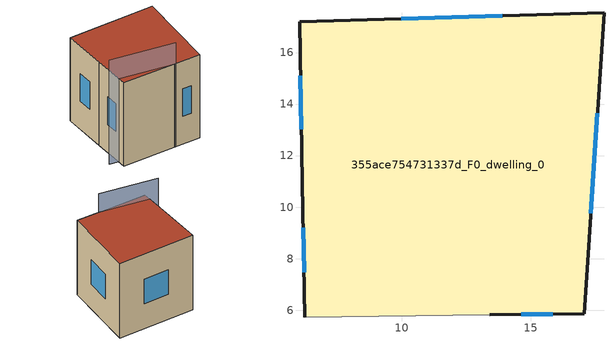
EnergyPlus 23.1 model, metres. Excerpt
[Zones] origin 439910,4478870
355ace754731337d_F0_dwelling_0
 floor ground (EU_floor_Construction): 17.85,17.54 17.09,5.86 13.41,5.82 6.25,5.73 6.15,10.93 6.04,17.2 z0
 wall outside (EU_wall_Construction): 13.41,5.82 17.09,5.86 17.85,17.54 6.04,17.2 6.15,10.93 6.25,5.73 z0:12
 wall adiabatic (EU_wall_Construction): 6.25,5.73 13.41,5.82 z0:12
 window (EU_Window_Construction): 14.64,5.84 15.86,5.85 / 6.18,9.19 6.21,7.47 / 6.07,15.1 6.11,13.03 / 13.9,17.43 9.99,17.31 / 17.34,9.77 17.6,13.64 z4.01:7.99
 roof outside (EU_roof_Construction): 17.09,5.86 17.85,17.54 6.04,17.2 6.15,10.93 6.25,5.73 13.41,5.82 z12
shading: 4.99,7 13.64,5.79 z0:15
[Building]
EU S2 Campaign: North Axis=0; Terrain=City; Solar Distribution=FullExterior
[Site:Location]
Madrid: Latitude=40.5; Longitude=-3.5; Time Zone=1; Elevation=609
[SizingPeriod:WeatherFileDays]
AnnualSizingPeriod: Begin Month=1; Begin Day of Month=1; End Month=12; End Day of Month=31; Day of Week for Start Day=Monday; Use Weather File Daylight Saving Period=No; Use Weather File Rain and Snow Indicators=No
[MATERIAL]
EU_InternalMass_Material: Roughness=MediumRough; Thickness=0.1; Conductivity=1; Density=1800; Specific Heat=900; Thermal Absorptance=0.9; Solar Absorptance=0.7; Visible Absorptance=0.7
[MATERIAL:NOMASS] Roughness=MediumRough; Thermal Absorptance=0.9; Solar Absorptance=0.7; Visible Absorptance=0.7
Name | Thermal Resistance
EU_wall_NoMass | 0.459673
EU_roof_NoMass | 0.495815
EU_floor_NoMass | 0.788942
[WINDOWMATERIAL:SIMPLEGLAZINGSYSTEM]
EU_Window_SimpleGlazing: UFactor=4.26103; Solar Heat Gain Coefficient=0.85; Visible Transmittance=0.85
[CONSTRUCTION]
EU_wall_Construction: EU_wall_NoMass
EU_roof_Construction: EU_roof_NoMass
EU_floor_Construction: EU_floor_NoMass
EU_InternalMass_Construction: EU_InternalMass_Material
EU_Window_Construction: EU_Window_SimpleGlazing
[ZONE]
355ace754731337d_F0_dwelling_0: Type=1; Multiplier=1; Ceiling Height=autocalculate; Volume=1572.38; Floor Area=autocalculate; Part of Total Floor Area=Yes
[INTERNALMASS]
355ace754731337d_F0_dwelling_0_EU_InternalMass: Construction=EU_InternalMass_Construction; Zone or ZoneList=355ace754731337d_F0_dwelling_0; Surface Area=131.032
[OTHEREQUIPMENT]
EU_Step8_InternalGain_355ace754731337d_F0_dwelling_0_f000: Fuel Type=Electricity; Zone or ZoneList or Space or SpaceList=355ace754731337d_F0_dwelling_0; Schedule=EU_Step8_GainSchedule_355ace754731337d_F0_dwelling_0_f000; Design Level Calculation Method=Watts/Area; Power per Zone Floor Area=1; Fraction Latent=0; Fraction Radiant=0; Fraction Lost=0; Carbon Dioxide Generation Rate=0; EndUse Subcategory=EU_Step8_InternalGains
[ZONEVENTILATION:DESIGNFLOWRATE]
EU_ConstantAir_355ace754731337d_F0_dwelling_0: Zone or ZoneList or Space or SpaceList=355ace754731337d_F0_dwelling_0; Schedule=EU_AlwaysOn; Design Flow Rate Calculation Method=AirChanges/Hour; Air Changes per Hour=0.719161; Ventilation Type=Natural; Fan Pressure Rise=0; Fan Total Efficiency=1; Constant Term Coefficient=1; Temperature Term Coefficient=0; Velocity Term Coefficient=0; Velocity Squared Term Coefficient=0; Minimum Indoor Temperature=-100; Maximum Indoor Temperature=100; Delta Temperature=-100; Minimum Outdoor Temperature=-100; Maximum Outdoor Temperature=100; Maximum Wind Speed=40
[HVACTEMPLATE:THERMOSTAT]
EU_HeatOnly_355ace754731337d_F0_dwelling_0: Constant Heating Setpoint=20; Constant Cooling Setpoint=50
[HVACTEMPLATE:ZONE:IDEALLOADSAIRSYSTEM]
355ace754731337d_F0_dwelling_0: Template Thermostat=EU_HeatOnly_355ace754731337d_F0_dwelling_0; System Availability Schedule=EU_AlwaysOn; Maximum Heating Supply Air Temperature=50; Minimum Cooling Supply Air Temperature=13; Maximum Heating Supply Air Humidity Ratio=0.0156; Minimum Cooling Supply Air Humidity Ratio=0.0077; Heating Limit=NoLimit; Cooling Limit=NoLimit; Heating Availability Schedule=EU_AlwaysOn; Cooling Availability Schedule=EU_CoolingOff; Dehumidification Control Type=ConstantSensibleHeatRatio; Cooling Sensible Heat Ratio=0.7; Dehumidification Setpoint=60; Humidification Control Type=None; Humidification Setpoint=30; Outdoor Air Method=None; Outdoor Air Flow Rate per Person=0.00944; Outdoor Air Flow Rate per Zone Floor Area=0; Outdoor Air Flow Rate per Zone=0; Demand Controlled Ventilation Type=None; Outdoor Air Economizer Type=NoEconomizer; Heat Recovery Type=None; Sensible Heat Recovery Effectiveness=0.7; Latent Heat Recovery Effectiveness=0.65
[SIZING:ZONE]
355ace754731337d_F0_dwelling_0: Zone Cooling Design Supply Air Temperature Input Method=SupplyAirTemperature; Zone Cooling Design Supply Air Temperature=13; Zone Heating Design Supply Air Temperature Input Method=SupplyAirTemperature; Zone Heating Design Supply Air Temperature=50; Zone Cooling Design Supply Air Humidity Ratio=0.008; Zone Heating Design Supply Air Humidity Ratio=0.008; Cooling Design Air Flow Method=DesignDay; Cooling Design Air Flow Rate=0; Cooling Minimum Air Flow per Zone Floor Area=0.000762; Cooling Minimum Air Flow=0; Cooling Minimum Air Flow Fraction=0.2; Heating Design Air Flow Method=DesignDay; Heating Design Air Flow Rate=0; Heating Maximum Air Flow per Zone Floor Area=0.002032; Heating Maximum Air Flow=0.141576; Heating Maximum Air Flow Fraction=0.3; Account for Dedicated Outdoor Air System=No; Dedicated Outdoor Air System Control Strategy=NeutralSupplyAir; Dedicated Outdoor Air Low Setpoint Temperature for Design=autosize; Dedicated Outdoor Air High Setpoint Temperature for Design=autosize; Zone Load Sizing Method=Sensible Load Only No Latent Load; Zone Latent Cooling Design Supply Air Humidity Ratio Input Method=HumidityRatioDifference; Zone Cooling Design Supply Air Humidity Ratio Difference=0.005; Zone Latent Heating Design Supply Air Humidity Ratio Input Method=HumidityRatioDifference; Zone Humidification Design Supply Air Humidity Ratio Difference=0.005
[SCHEDULE:CONSTANT]
Name | Hourly Value
EU_AlwaysOn | 1
EU_CoolingOff | 0
[SCHEDULE:FILE]
EU_Step8_GainSchedule_355ace754731337d_F0_dwelling_0_f000: File=../../schedules/355ace754731337d/355ace754731337d_F0_dwelling_0_f000_gain.csv; Column Number=1; Rows to Skip at Top=0; Number of Hours of Data=8760; Column Separator=Comma; Interpolate to Timestep=No; Minutes per Item=60; Adjust Schedule for Daylight Savings=Yes
